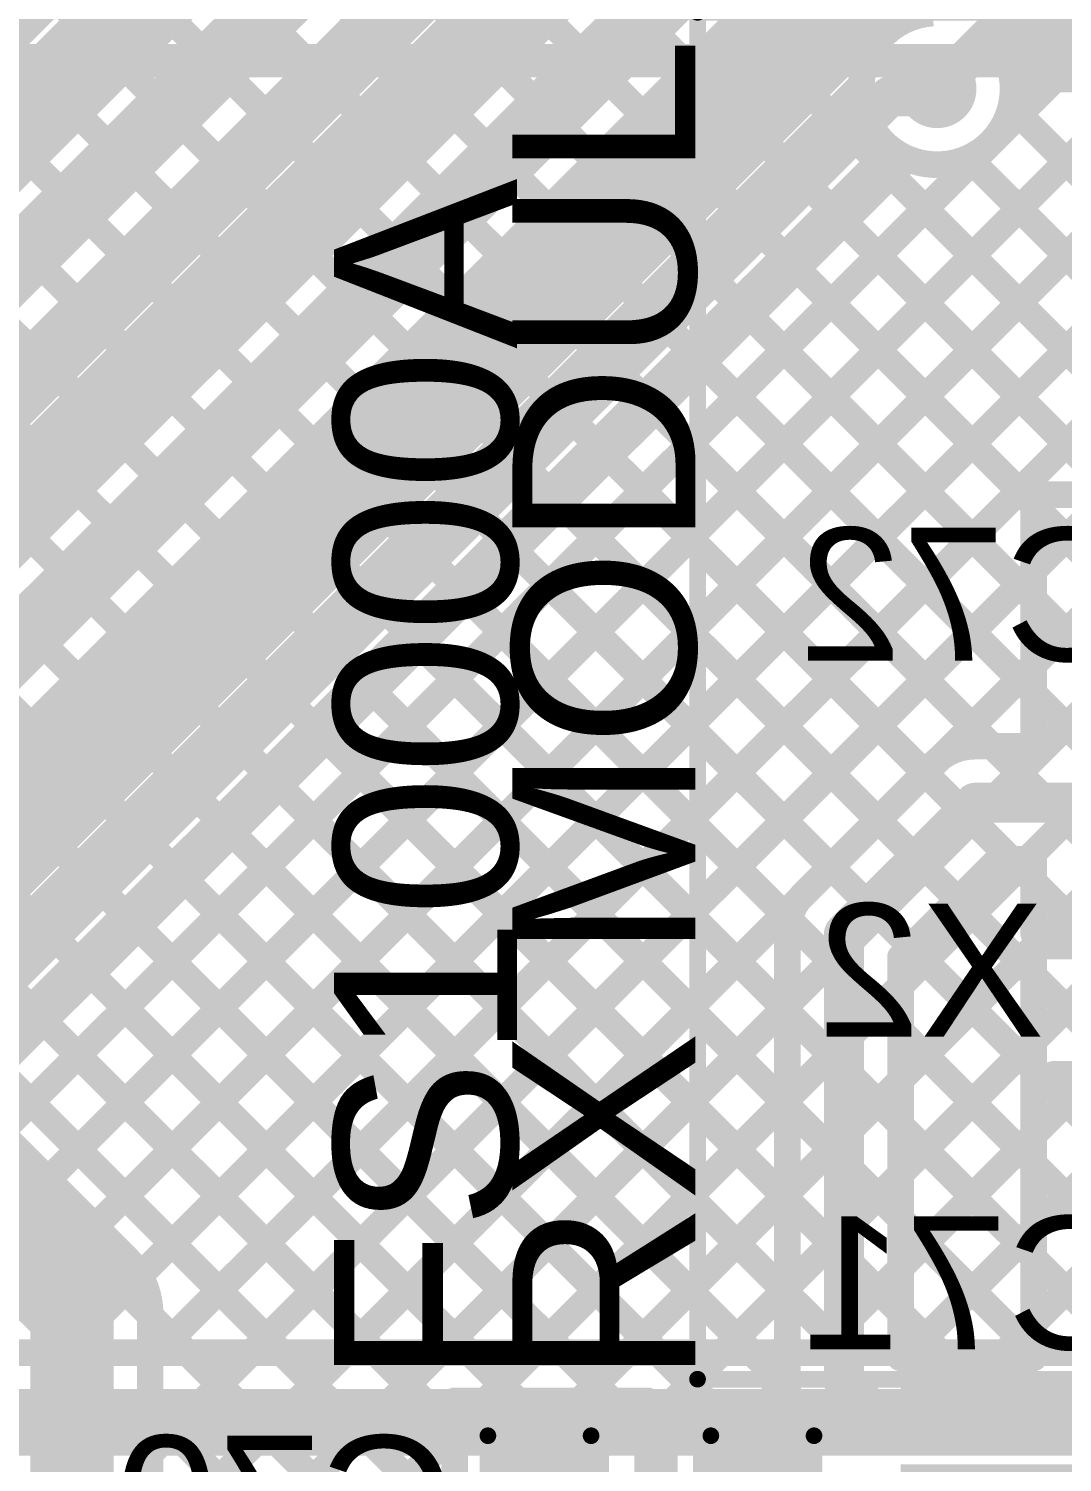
# Model space of a CAD drawing. Header units: millimetres. Extents: x 0 to 214, y 0 to 214.
# Drawn here: x 5.265 to 5.5756, y 3.217 to 3.6481 of the extents above; entities that cross this region are included whole.
import ezdxf

# ---------------------------------------------------------------- set-up
doc = ezdxf.new("R2010")
doc.units = ezdxf.units.MM
doc.header["$MEASUREMENT"] = 0
for name, color, linetype in [('BottomLayer', 5, 'Continuous'), ('BottomOverlay', 54, 'Continuous'), ('BottomPaste', 16, 'Continuous'), ('BottomSolder', 6, 'Continuous'), ('Mechanical1', 6, 'Continuous'), ('MultiLayer', 9, 'Continuous'), ('PadHoleLayer', 156, 'Continuous'), ('TopLayer', 1, 'Continuous'), ('TopOverlay', 2, 'Continuous'), ('TopSolder', 216, 'Continuous'), ('ViaHoleLayer', 16, 'Continuous')]:
    doc.layers.add(name, color=color, linetype=linetype)
doc.styles.add('Arial', font='', dxfattribs={"height": 0.2})
doc.styles.get('Arial').set_extended_font_data('Arial')

# ---------------------------------------------------------------- blocks, each defined once
blk = doc.blocks.new('16_QSOP_B_6')
at = {"layer": 'BottomLayer'}
for points in [[(-0.0689, 0.08061), (-0.12598, 0.08061), (-0.12598, 0.09439), (-0.0689, 0.09439)], [(0.12598, 0.08061), (0.0689, 0.08061), (0.0689, 0.09439), (0.12598, 0.09439)], [(-0.0689, 0.05561), (-0.12598, 0.05561), (-0.12598, 0.06939), (-0.0689, 0.06939)], [(0.12598, 0.05561), (0.0689, 0.05561), (0.0689, 0.06939), (0.12598, 0.06939)], [(-0.0689, 0.03061), (-0.12598, 0.03061), (-0.12598, 0.04439), (-0.0689, 0.04439)], [(0.12598, 0.03061), (0.0689, 0.03061), (0.0689, 0.04439), (0.12598, 0.04439)], [(-0.0689, 0.00561), (-0.12598, 0.00561), (-0.12598, 0.01939), (-0.0689, 0.01939)], [(0.12598, 0.00561), (0.0689, 0.00561), (0.0689, 0.01939), (0.12598, 0.01939)], [(-0.0689, -0.01939), (-0.12598, -0.01939), (-0.12598, -0.00561), (-0.0689, -0.00561)], [(0.12598, -0.01939), (0.0689, -0.01939), (0.0689, -0.00561), (0.12598, -0.00561)], [(-0.0689, -0.04439), (-0.12598, -0.04439), (-0.12598, -0.03061), (-0.0689, -0.03061)], [(0.12598, -0.04439), (0.0689, -0.04439), (0.0689, -0.03061), (0.12598, -0.03061)], [(-0.0689, -0.06939), (-0.12598, -0.06939), (-0.12598, -0.05561), (-0.0689, -0.05561)], [(0.12598, -0.06939), (0.0689, -0.06939), (0.0689, -0.05561), (0.12598, -0.05561)], [(-0.0689, -0.09439), (-0.12598, -0.09439), (-0.12598, -0.08061), (-0.0689, -0.08061)], [(0.12598, -0.09439), (0.0689, -0.09439), (0.0689, -0.08061), (0.12598, -0.08061)]]:
    blk.add_hatch(color=5, dxfattribs=at).paths.add_polyline_path(points)
at = {"layer": 'BottomPaste'}
for points in [[(-0.0689, 0.08061), (-0.12598, 0.08061), (-0.12598, 0.09439), (-0.0689, 0.09439)], [(0.12598, 0.08061), (0.0689, 0.08061), (0.0689, 0.09439), (0.12598, 0.09439)], [(-0.0689, 0.05561), (-0.12598, 0.05561), (-0.12598, 0.06939), (-0.0689, 0.06939)], [(0.12598, 0.05561), (0.0689, 0.05561), (0.0689, 0.06939), (0.12598, 0.06939)], [(-0.0689, 0.03061), (-0.12598, 0.03061), (-0.12598, 0.04439), (-0.0689, 0.04439)], [(0.12598, 0.03061), (0.0689, 0.03061), (0.0689, 0.04439), (0.12598, 0.04439)], [(-0.0689, 0.00561), (-0.12598, 0.00561), (-0.12598, 0.01939), (-0.0689, 0.01939)], [(0.12598, 0.00561), (0.0689, 0.00561), (0.0689, 0.01939), (0.12598, 0.01939)], [(-0.0689, -0.01939), (-0.12598, -0.01939), (-0.12598, -0.00561), (-0.0689, -0.00561)], [(0.12598, -0.01939), (0.0689, -0.01939), (0.0689, -0.00561), (0.12598, -0.00561)], [(-0.0689, -0.04439), (-0.12598, -0.04439), (-0.12598, -0.03061), (-0.0689, -0.03061)], [(0.12598, -0.04439), (0.0689, -0.04439), (0.0689, -0.03061), (0.12598, -0.03061)], [(-0.0689, -0.06939), (-0.12598, -0.06939), (-0.12598, -0.05561), (-0.0689, -0.05561)], [(0.12598, -0.06939), (0.0689, -0.06939), (0.0689, -0.05561), (0.12598, -0.05561)], [(-0.0689, -0.09439), (-0.12598, -0.09439), (-0.12598, -0.08061), (-0.0689, -0.08061)], [(0.12598, -0.09439), (0.0689, -0.09439), (0.0689, -0.08061), (0.12598, -0.08061)]]:
    blk.add_hatch(color=16, dxfattribs=at).paths.add_polyline_path(points)
at = {"layer": 'BottomSolder'}
for points in [[(-0.0649, 0.07661), (-0.12998, 0.07661), (-0.12998, 0.09839), (-0.0649, 0.09839)], [(0.12998, 0.07661), (0.0649, 0.07661), (0.0649, 0.09839), (0.12998, 0.09839)], [(-0.0649, 0.05161), (-0.12998, 0.05161), (-0.12998, 0.07339), (-0.0649, 0.07339)], [(0.12998, 0.05161), (0.0649, 0.05161), (0.0649, 0.07339), (0.12998, 0.07339)], [(-0.0649, 0.02661), (-0.12998, 0.02661), (-0.12998, 0.04839), (-0.0649, 0.04839)], [(0.12998, 0.02661), (0.0649, 0.02661), (0.0649, 0.04839), (0.12998, 0.04839)], [(-0.0649, 0.00161), (-0.12998, 0.00161), (-0.12998, 0.02339), (-0.0649, 0.02339)], [(0.12998, 0.00161), (0.0649, 0.00161), (0.0649, 0.02339), (0.12998, 0.02339)], [(-0.0649, -0.02339), (-0.12998, -0.02339), (-0.12998, -0.00161), (-0.0649, -0.00161)], [(0.12998, -0.02339), (0.0649, -0.02339), (0.0649, -0.00161), (0.12998, -0.00161)], [(-0.0649, -0.04839), (-0.12998, -0.04839), (-0.12998, -0.02661), (-0.0649, -0.02661)], [(0.12998, -0.04839), (0.0649, -0.04839), (0.0649, -0.02661), (0.12998, -0.02661)], [(-0.0649, -0.07339), (-0.12998, -0.07339), (-0.12998, -0.05161), (-0.0649, -0.05161)], [(0.12998, -0.07339), (0.0649, -0.07339), (0.0649, -0.05161), (0.12998, -0.05161)], [(-0.0649, -0.09839), (-0.12998, -0.09839), (-0.12998, -0.07661), (-0.0649, -0.07661)], [(0.12998, -0.09839), (0.0649, -0.09839), (0.0649, -0.07661), (0.12998, -0.07661)]]:
    blk.add_hatch(color=6, dxfattribs=at).paths.add_polyline_path(points)
at = {"layer": 'BottomOverlay', "const_width": 0.005}
for points in [[(0.053, 0.099), (-0.053, 0.099)], [(0.053, -0.099), (-0.053, -0.099)]]:
    blk.add_lwpolyline(points, dxfattribs=at)
at = {"layer": 'BottomOverlay'}
for points, const_width in [([(-0.05425, 0.099, 1), (-0.05175, 0.099, 1)], 0.0025), ([(0.05175, 0.099, 1), (0.05425, 0.099, 1)], 0.0025), ([(-0.13476, -0.088, 1), (-0.13924, -0.088, 1)], 0.01), ([(-0.14174, -0.088, 1), (-0.13674, -0.088, 1)], 0.005), ([(-0.13726, -0.088, 1), (-0.13226, -0.088, 1)], 0.005), ([(-0.05425, -0.099, 1), (-0.05175, -0.099, 1)], 0.0025), ([(0.05175, -0.099, 1), (0.05425, -0.099, 1)], 0.0025)]:
    blk.add_lwpolyline(points, format="xyb", close=True, dxfattribs=dict(at, const_width=const_width))
blk = doc.blocks.new('C__0603_B_19')
at = {"layer": 'BottomLayer'}
for points in [[(-0.045, -0.0175), (-0.045, 0.0175), (-0.015, 0.0175), (-0.015, -0.0175)], [(0.015, -0.0175), (0.015, 0.0175), (0.045, 0.0175), (0.045, -0.0175)]]:
    blk.add_hatch(color=5, dxfattribs=at).paths.add_polyline_path(points)
at = {"layer": 'BottomPaste'}
for points in [[(-0.045, -0.0175), (-0.045, 0.0175), (-0.015, 0.0175), (-0.015, -0.0175)], [(0.015, -0.0175), (0.015, 0.0175), (0.045, 0.0175), (0.045, -0.0175)]]:
    blk.add_hatch(color=16, dxfattribs=at).paths.add_polyline_path(points)
at = {"layer": 'BottomSolder'}
for points in [[(-0.04736, -0.01986), (-0.04736, 0.01986), (-0.01264, 0.01986), (-0.01264, -0.01986)], [(0.01264, -0.01986), (0.01264, 0.01986), (0.04736, 0.01986), (0.04736, -0.01986)]]:
    blk.add_hatch(color=6, dxfattribs=at).paths.add_polyline_path(points)
at = {"layer": 'BottomOverlay', "const_width": 0.005}
for points in [[(-0.018, 0.021), (-0.049, 0.021)], [(-0.049, 0.021), (-0.049, -0.021)], [(0.049, 0.021), (0.018, 0.021)], [(0.049, 0.021), (0.049, -0.021)], [(-0.018, -0.021), (-0.049, -0.021)], [(0.049, -0.021), (0.018, -0.021)]]:
    blk.add_lwpolyline(points, dxfattribs=at)
at = {"layer": 'BottomOverlay', "const_width": 0.0025}
for points in [[(-0.05025, 0.021, 1), (-0.04775, 0.021, 1)], [(-0.05025, 0.021, 1), (-0.04775, 0.021, 1)], [(-0.01925, 0.021, 1), (-0.01675, 0.021, 1)], [(0.01675, 0.021, 1), (0.01925, 0.021, 1)], [(0.04775, 0.021, 1), (0.05025, 0.021, 1)], [(0.04775, 0.021, 1), (0.05025, 0.021, 1)], [(-0.05025, -0.021, 1), (-0.04775, -0.021, 1)], [(-0.05025, -0.021, 1), (-0.04775, -0.021, 1)], [(-0.01925, -0.021, 1), (-0.01675, -0.021, 1)], [(0.01675, -0.021, 1), (0.01925, -0.021, 1)], [(0.04775, -0.021, 1), (0.05025, -0.021, 1)], [(0.04775, -0.021, 1), (0.05025, -0.021, 1)]]:
    blk.add_lwpolyline(points, format="xyb", close=True, dxfattribs=at)
blk = doc.blocks.new('DW254W_11_04_85_85')
at = {"layer": 'BottomLayer'}
h = blk.add_hatch(color=5, dxfattribs=at)
edge = h.paths.add_edge_path()
edge.add_arc((0, 0), 0.03937, 0, 360)
h = blk.add_hatch(color=5, dxfattribs=at)
edge = h.paths.add_edge_path()
edge.add_arc((0.1, 0), 0.03937, 0, 360)
h = blk.add_hatch(color=5, dxfattribs=at)
edge = h.paths.add_edge_path()
edge.add_arc((0.2, 0), 0.03937, 0, 360)
h = blk.add_hatch(color=5, dxfattribs=at)
edge = h.paths.add_edge_path()
edge.add_arc((0.3, 0), 0.03937, 0, 360)
at = {"layer": 'BottomSolder'}
h = blk.add_hatch(color=6, dxfattribs=at)
edge = h.paths.add_edge_path()
edge.add_arc((0, 0), 0.04337, 0, 360)
h = blk.add_hatch(color=6, dxfattribs=at)
edge = h.paths.add_edge_path()
edge.add_arc((0.1, 0), 0.04337, 0, 360)
h = blk.add_hatch(color=6, dxfattribs=at)
edge = h.paths.add_edge_path()
edge.add_arc((0.2, 0), 0.04337, 0, 360)
h = blk.add_hatch(color=6, dxfattribs=at)
edge = h.paths.add_edge_path()
edge.add_arc((0.3, 0), 0.04337, 0, 360)
at = {"layer": 'MultiLayer'}
h = blk.add_hatch(color=9, dxfattribs=at)
edge = h.paths.add_edge_path()
edge.add_arc((0, 0), 0.03937, 0, 360)
h = blk.add_hatch(color=9, dxfattribs=at)
edge = h.paths.add_edge_path()
edge.add_arc((0.1, 0), 0.03937, 0, 360)
h = blk.add_hatch(color=9, dxfattribs=at)
edge = h.paths.add_edge_path()
edge.add_arc((0.2, 0), 0.03937, 0, 360)
h = blk.add_hatch(color=9, dxfattribs=at)
edge = h.paths.add_edge_path()
edge.add_arc((0.3, 0), 0.03937, 0, 360)
at = {"layer": 'PadHoleLayer'}
h = blk.add_hatch(color=156, dxfattribs=at)
edge = h.paths.add_edge_path()
edge.add_arc((0, 0), 0.02008, 0, 360)
h = blk.add_hatch(color=156, dxfattribs=at)
edge = h.paths.add_edge_path()
edge.add_arc((0.1, 0), 0.02008, 0, 360)
h = blk.add_hatch(color=156, dxfattribs=at)
edge = h.paths.add_edge_path()
edge.add_arc((0.2, 0), 0.02008, 0, 360)
h = blk.add_hatch(color=156, dxfattribs=at)
edge = h.paths.add_edge_path()
edge.add_arc((0.3, 0), 0.02008, 0, 360)
at = {"layer": 'TopLayer'}
h = blk.add_hatch(color=1, dxfattribs=at)
edge = h.paths.add_edge_path()
edge.add_arc((0, 0), 0.03937, 0, 360)
h = blk.add_hatch(color=1, dxfattribs=at)
edge = h.paths.add_edge_path()
edge.add_arc((0.1, 0), 0.03937, 0, 360)
h = blk.add_hatch(color=1, dxfattribs=at)
edge = h.paths.add_edge_path()
edge.add_arc((0.2, 0), 0.03937, 0, 360)
h = blk.add_hatch(color=1, dxfattribs=at)
edge = h.paths.add_edge_path()
edge.add_arc((0.3, 0), 0.03937, 0, 360)
at = {"layer": 'TopSolder'}
h = blk.add_hatch(color=216, dxfattribs=at)
edge = h.paths.add_edge_path()
edge.add_arc((0, 0), 0.04337, 0, 360)
h = blk.add_hatch(color=216, dxfattribs=at)
edge = h.paths.add_edge_path()
edge.add_arc((0.1, 0), 0.04337, 0, 360)
h = blk.add_hatch(color=216, dxfattribs=at)
edge = h.paths.add_edge_path()
edge.add_arc((0.2, 0), 0.04337, 0, 360)
h = blk.add_hatch(color=216, dxfattribs=at)
edge = h.paths.add_edge_path()
edge.add_arc((0.3, 0), 0.04337, 0, 360)
at = {"layer": 'TopOverlay'}
for points, const_width in [([(-0.03629, 0.039, 1), (-0.04971, 0.039, 1)], 0.005), ([(-0.05096, 0.039, 1), (-0.04846, 0.039, 1)], 0.0025), ([(-0.03754, 0.039, 1), (-0.03504, 0.039, 1)], 0.0025), ([(-0.05825, 0.013, 1), (-0.05575, 0.013, 1)], 0.0025), ([(-0.05825, 0.013, 1), (-0.05575, 0.013, 1)], 0.0025), ([(-0.04925, 0.013, 1), (-0.04675, 0.013, 1)], 0.0025), ([(0.33875, 0.011, 1), (0.34125, 0.011, 1)], 0.0025), ([(0.35275, 0.011, 1), (0.35525, 0.011, 1)], 0.0025), ([(0.35275, 0.011, 1), (0.35525, 0.011, 1)], 0.0025), ([(-0.05825, -0.383, 1), (-0.05575, -0.383, 1)], 0.0025), ([(-0.05825, -0.383, 1), (-0.05575, -0.383, 1)], 0.0025), ([(0.35275, -0.383, 1), (0.35525, -0.383, 1)], 0.0025), ([(0.35275, -0.383, 1), (0.35525, -0.383, 1)], 0.0025)]:
    blk.add_lwpolyline(points, format="xyb", close=True, dxfattribs=dict(at, const_width=const_width))
at = {"layer": 'TopOverlay', "const_width": 0.005}
for points in [[(-0.048, 0.013), (-0.057, 0.013)], [(-0.057, -0.383), (-0.057, 0.013)], [(0.354, 0.011), (0.34, 0.011)], [(0.354, -0.383), (0.354, 0.011)], [(0.354, -0.383), (-0.057, -0.383)]]:
    blk.add_lwpolyline(points, dxfattribs=at)

msp = doc.modelspace()

# ---------------------------------------------------------------- hatches: boundary and pattern name
at = {"layer": 'BottomLayer'}
h = msp.add_hatch(color=5, dxfattribs=at)
edge = h.paths.add_edge_path()
edge.add_arc((5.538, 3.63), 0.01181, 0, 360)
at = {"layer": 'BottomSolder'}
h = msp.add_hatch(color=6, dxfattribs=at)
edge = h.paths.add_edge_path()
edge.add_arc((5.538, 3.63), 0.00991, 0, 360)
at = {"layer": 'TopLayer'}
h = msp.add_hatch(color=1, dxfattribs=at)
edge = h.paths.add_edge_path()
edge.add_arc((5.538, 3.63), 0.01181, 0, 360)
at = {"layer": 'TopSolder'}
h = msp.add_hatch(color=216, dxfattribs=at)
edge = h.paths.add_edge_path()
edge.add_arc((5.538, 3.63), 0.00991, 0, 360)
at = {"layer": 'ViaHoleLayer'}
h = msp.add_hatch(color=16, dxfattribs=at)
edge = h.paths.add_edge_path()
edge.add_arc((5.538, 3.63), 0.00591, 0, 360)

# ---------------------------------------------------------------- linework, layer by layer
at = {"layer": 'BottomLayer'}
for points, const_width in [([(5.15913, 3.9975), (5.51722, 3.63941)], 0.008), ([(5.00485, 3.3755), (5.59556, 3.96621)], 0.008), ([(5.03313, 3.3755), (5.6097, 3.95207)], 0.008), ([(5.06142, 3.3755), (5.62384, 3.93793)], 0.008), ([(5.20039, 3.92796), (5.62035, 3.508)], 0.008), ([(5.0897, 3.3755), (5.63798, 3.92378)], 0.008), ([(5.11798, 3.3755), (5.65255, 3.91007)], 0.008), ([(5.14627, 3.3755), (5.67727, 3.9065)], 0.008), ([(5.19387, 3.9062), (5.59206, 3.508)], 0.008), ([(5.18015, 3.89163), (5.567, 3.50478)], 0.008), ([(5.15959, 3.8839), (5.567, 3.47649)], 0.008), ([(5.13622, 3.87899), (5.567, 3.44821)], 0.008), ([(5.12208, 3.86485), (5.55459, 3.43234)], 0.008), ([(5.10778, 3.85086), (5.5343, 3.42434)], 0.008), ([(4.74482, 3.84613), (5.393, 3.19794)], 0.008), ([(4.7731, 3.84613), (5.393, 3.22623)], 0.008), ([(4.80139, 3.84613), (5.41201, 3.2355)], 0.008), ([(4.82967, 3.84613), (5.4403, 3.2355)], 0.008), ([(4.85795, 3.84613), (5.47158, 3.2325)], 0.008), ([(4.88624, 3.84613), (5.49309, 3.23928)], 0.008), ([(4.91452, 3.84613), (5.493, 3.26765)], 0.008), ([(4.94281, 3.84613), (5.493, 3.29594)], 0.008), ([(4.97109, 3.84613), (5.493, 3.32422)], 0.008), ([(4.99938, 3.84613), (5.493, 3.3525)], 0.008), ([(5.02766, 3.84613), (5.49354, 3.38025)], 0.008), ([(5.05594, 3.84613), (5.50602, 3.39606)], 0.008), ([(5.08423, 3.84613), (5.52016, 3.4102)], 0.008), ([(5.17455, 3.3755), (5.64325, 3.8442)], 0.008), ([(5.19954, 3.3722), (5.64918, 3.82184)], 0.008), ([(5.21419, 3.35857), (5.66314, 3.80752)], 0.008), ([(5.538, 3.63), (5.558, 3.65)], 0.012), ([(5.558, 3.65), (5.985, 3.65)], 0.012), ([(5.22833, 3.34443), (5.51523, 3.63132)], 0.008), ([(5.25662, 3.31615), (5.57347, 3.633)], 0.008), ([(5.27076, 3.302), (5.60176, 3.633)], 0.008), ([(5.2849, 3.28786), (5.63004, 3.633)], 0.008), ([(5.29844, 3.27312), (5.65833, 3.633)], 0.008), ([(5.3015, 3.24789), (5.68661, 3.633)], 0.008), ([(5.56078, 3.62873), (5.56504, 3.633)], 0.008), ([(5.56504, 3.633), (5.81054, 3.633)], 0.008), ([(5.56019, 3.62472), (5.65534, 3.52958)], 0.008), ([(5.24248, 3.33029), (5.5241, 3.61191)], 0.008), ([(5.54741, 3.60922), (5.64863, 3.508)], 0.008), ([(5.567, 3.508), (5.65534, 3.508)], 0.008), ([(5.567, 3.43234), (5.567, 3.508)], 0.008), ([(5.3015, 3.2196), (5.567, 3.4851)], 0.008), ([(5.53906, 3.42888), (5.567, 3.45682)], 0.008), ([(5.54934, 3.43234), (5.567, 3.43234)], 0.008), ([(5.498, 3.38804), (5.5373, 3.42734)], 0.008), ([(5.51, 3.376), (5.54934, 3.41534)], 0.012), ([(5.54934, 3.41534), (5.60866, 3.41534)], 0.012), ([(5.527, 3.36025), (5.56509, 3.39834)], 0.008), ([(5.527, 3.36896), (5.55638, 3.39834)], 0.008), ([(5.55638, 3.39834), (5.567, 3.39834)], 0.008), ([(5.5603, 3.39834), (5.567, 3.39164)], 0.008), ([(5.567, 3.376), (5.567, 3.39834)], 0.008), ([(5.3015, 3.19132), (5.49646, 3.38628)], 0.008), ([(5.5442, 3.38616), (5.567, 3.36336)], 0.008), ([(5.493, 3.241), (5.493, 3.376)], 0.008), ([(5.51, 3.241), (5.51, 3.376)], 0.012), ([(5.567, 3.376), (5.64968, 3.376)], 0.008), ([(5.56703, 3.372), (5.57103, 3.376)], 0.008), ([(5.527, 3.33197), (5.567, 3.37197)], 0.008), ([(5.53006, 3.37202), (5.567, 3.33507)], 0.008), ([(5.567, 3.24839), (5.567, 3.372)], 0.008), ([(5.56907, 3.37225), (5.64825, 3.37225)], 0.008), ([(5.20416, 3.3686), (5.2946, 3.27816)], 0.008), ([(5.527, 3.24839), (5.527, 3.36896)], 0.008), ([(5.18753, 3.352), (5.278, 3.26153)], 0.025), ([(5.3015, 3.16304), (5.493, 3.35454)], 0.008), ([(5.527, 3.34679), (5.567, 3.30679)], 0.008), ([(5.527, 3.30368), (5.567, 3.34368)], 0.008), ([(5.57307, 3.33266), (5.60866, 3.33266)], 0.01), ([(5.40225, 3.2355), (5.493, 3.32625)], 0.008), ([(5.527, 3.3185), (5.567, 3.2785)], 0.008), ([(5.527, 3.2754), (5.567, 3.3154)], 0.008), ([(5.43053, 3.2355), (5.493, 3.29797)], 0.008), ([(5.527, 3.29022), (5.567, 3.25022)], 0.008), ([(5.52828, 3.24839), (5.567, 3.28711)], 0.008), ([(5.278, 2.92914), (5.278, 3.26153)], 0.025), ([(5.451, 3.22768), (5.493, 3.26968)], 0.008), ([(5.3015, 2.92914), (5.3015, 3.26153)], 0.008), ([(5.3015, 3.26116), (5.38016, 3.1825)], 0.008), ([(5.527, 3.26194), (5.54055, 3.24839)], 0.008), ([(5.55656, 3.24839), (5.567, 3.25883)], 0.008), ([(5.527, 3.24839), (5.567, 3.24839)], 0.008), ([(5.51, 3.241), (5.5205, 3.2305)], 0.012), ([(5.4841, 3.2325), (5.493, 3.2414)], 0.008), ([(5.393, 3.2355), (5.451, 3.2355)], 0.008), ([(5.393, 3.18583), (5.393, 3.2355)], 0.008), ([(5.451, 3.18583), (5.451, 3.2355)], 0.008), ([(5.3015, 3.23288), (5.34957, 3.1848)], 0.008), ([(5.422, 3.204), (5.422, 3.2315)], 0.01), ([(5.456, 3.2325), (5.49528, 3.2325)], 0.008), ([(5.456, 3.18283), (5.456, 3.2325)], 0.008), ([(5.5205, 3.2305), (5.55956, 3.2305)], 0.012), ([(5.35144, 3.1847), (5.393, 3.22625)], 0.008), ([(5.451, 3.2248), (5.456, 3.2198)], 0.008)]:
    msp.add_lwpolyline(points, dxfattribs=dict(at, const_width=const_width))
at = {"layer": 'BottomLayer', "const_width": 0.008}
for points in [[(5.56078, 3.62873, -2.236529), (5.53673, 3.65278)], [(5.5373, 3.42734, -0.199327), (5.54934, 3.43234)], [(5.53732, 3.42736, -0.198912), (5.54934, 3.43234)], [(5.493, 3.376, -0.199327), (5.498, 3.38804)], [(5.493, 3.376, -0.198912), (5.49798, 3.38802)], [(5.2946, 3.27816, -0.199188), (5.3015, 3.26153)], [(5.29462, 3.27815, -0.198912), (5.3015, 3.26153)], [(5.49528, 3.2325, -0.131658), (5.493, 3.241)], [(5.49528, 3.2325, -0.131658), (5.493, 3.241)]]:
    msp.add_lwpolyline(points, format="xyb", dxfattribs=at)
at = {"layer": 'BottomLayer'}
for points, const_width in [([(5.555, 3.65, 1), (5.561, 3.65, 1)], 0.006), ([(5.555, 3.65, 1), (5.561, 3.65, 1)], 0.006), ([(5.51522, 3.63941, 1), (5.51922, 3.63941, 1)], 0.004), ([(5.51323, 3.63132, 1), (5.51723, 3.63132, 1)], 0.004), ([(5.535, 3.63, 1), (5.541, 3.63, 1)], 0.006), ([(5.56304, 3.633, 1), (5.56704, 3.633, 1)], 0.004), ([(5.56304, 3.633, 1), (5.56704, 3.633, 1)], 0.004), ([(5.57147, 3.633, 1), (5.57547, 3.633, 1)], 0.004), ([(5.55878, 3.62873, 1), (5.56278, 3.62873, 1)], 0.004), ([(5.55878, 3.62873, 1), (5.56278, 3.62873, 1)], 0.004), ([(5.55819, 3.62472, 1), (5.56219, 3.62472, 1)], 0.004), ([(5.5221, 3.61191, 1), (5.5261, 3.61191, 1)], 0.004), ([(5.54541, 3.60922, 1), (5.54941, 3.60922, 1)], 0.004), ([(5.565, 3.508, 1), (5.569, 3.508, 1)], 0.004), ([(5.565, 3.508, 1), (5.569, 3.508, 1)], 0.004), ([(5.565, 3.50478, 1), (5.569, 3.50478, 1)], 0.004), ([(5.565, 3.4851, 1), (5.569, 3.4851, 1)], 0.004), ([(5.565, 3.47649, 1), (5.569, 3.47649, 1)], 0.004), ([(5.565, 3.45682, 1), (5.569, 3.45682, 1)], 0.004), ([(5.565, 3.44821, 1), (5.569, 3.44821, 1)], 0.004), ([(5.54734, 3.43234, 1), (5.55134, 3.43234, 1)], 0.004), ([(5.54734, 3.43234, 1), (5.55134, 3.43234, 1)], 0.004), ([(5.54734, 3.43234, 1), (5.55134, 3.43234, 1)], 0.004), ([(5.55259, 3.43234, 1), (5.55659, 3.43234, 1)], 0.004), ([(5.565, 3.43234, 1), (5.569, 3.43234, 1)], 0.004), ([(5.565, 3.43234, 1), (5.569, 3.43234, 1)], 0.004), ([(5.53706, 3.42888, 1), (5.54106, 3.42888, 1)], 0.004), ([(5.5323, 3.42434, 1), (5.5363, 3.42434, 1)], 0.004), ([(5.5353, 3.42734, 1), (5.5393, 3.42734, 1)], 0.004), ([(5.5353, 3.42734, 1), (5.5393, 3.42734, 1)], 0.004), ([(5.53532, 3.42736, 1), (5.53932, 3.42736, 1)], 0.004), ([(5.54634, 3.41534, 1), (5.55234, 3.41534, 1)], 0.006), ([(5.54634, 3.41534, 1), (5.55234, 3.41534, 1)], 0.006), ([(5.51816, 3.4102, 1), (5.52216, 3.4102, 1)], 0.004), ([(5.55438, 3.39834, 1), (5.55838, 3.39834, 1)], 0.004), ([(5.55438, 3.39834, 1), (5.55838, 3.39834, 1)], 0.004), ([(5.5583, 3.39834, 1), (5.5623, 3.39834, 1)], 0.004), ([(5.56309, 3.39834, 1), (5.56709, 3.39834, 1)], 0.004), ([(5.565, 3.39834, 1), (5.569, 3.39834, 1)], 0.004), ([(5.565, 3.39834, 1), (5.569, 3.39834, 1)], 0.004), ([(5.50402, 3.39606, 1), (5.50802, 3.39606, 1)], 0.004), ([(5.565, 3.39164, 1), (5.569, 3.39164, 1)], 0.004), ([(5.49446, 3.38628, 1), (5.49846, 3.38628, 1)], 0.004), ([(5.49598, 3.38802, 1), (5.49998, 3.38802, 1)], 0.004), ([(5.496, 3.38804, 1), (5.5, 3.38804, 1)], 0.004), ([(5.496, 3.38804, 1), (5.5, 3.38804, 1)], 0.004), ([(5.5422, 3.38616, 1), (5.5462, 3.38616, 1)], 0.004), ([(5.49154, 3.38025, 1), (5.49554, 3.38025, 1)], 0.004), ([(5.491, 3.376, 1), (5.495, 3.376, 1)], 0.004), ([(5.491, 3.376, 1), (5.495, 3.376, 1)], 0.004), ([(5.491, 3.376, 1), (5.495, 3.376, 1)], 0.004), ([(5.507, 3.376, 1), (5.513, 3.376, 1)], 0.006), ([(5.507, 3.376, 1), (5.513, 3.376, 1)], 0.006), ([(5.565, 3.376, 1), (5.569, 3.376, 1)], 0.004), ([(5.565, 3.376, 1), (5.569, 3.376, 1)], 0.004), ([(5.56903, 3.376, 1), (5.57303, 3.376, 1)], 0.004), ([(5.52806, 3.37202, 1), (5.53206, 3.37202, 1)], 0.004), ([(5.565, 3.372, 1), (5.569, 3.372, 1)], 0.004), ([(5.565, 3.37197, 1), (5.569, 3.37197, 1)], 0.004), ([(5.56503, 3.372, 1), (5.56903, 3.372, 1)], 0.004), ([(5.56707, 3.37225, 1), (5.57107, 3.37225, 1)], 0.004), ([(5.525, 3.36896, 1), (5.529, 3.36896, 1)], 0.004), ([(5.525, 3.36896, 1), (5.529, 3.36896, 1)], 0.004), ([(5.565, 3.36336, 1), (5.569, 3.36336, 1)], 0.004), ([(5.525, 3.36025, 1), (5.529, 3.36025, 1)], 0.004), ([(5.491, 3.35454, 1), (5.495, 3.35454, 1)], 0.004), ([(5.491, 3.3525, 1), (5.495, 3.3525, 1)], 0.004), ([(5.525, 3.34679, 1), (5.529, 3.34679, 1)], 0.004), ([(5.565, 3.34368, 1), (5.569, 3.34368, 1)], 0.004), ([(5.565, 3.33507, 1), (5.569, 3.33507, 1)], 0.004), ([(5.57057, 3.33266, 1), (5.57557, 3.33266, 1)], 0.005), ([(5.525, 3.33197, 1), (5.529, 3.33197, 1)], 0.004), ([(5.491, 3.32625, 1), (5.495, 3.32625, 1)], 0.004), ([(5.491, 3.32422, 1), (5.495, 3.32422, 1)], 0.004), ([(5.525, 3.3185, 1), (5.529, 3.3185, 1)], 0.004), ([(5.565, 3.3154, 1), (5.569, 3.3154, 1)], 0.004), ([(5.525, 3.30368, 1), (5.529, 3.30368, 1)], 0.004), ([(5.565, 3.30679, 1), (5.569, 3.30679, 1)], 0.004), ([(5.26876, 3.302, 1), (5.27276, 3.302, 1)], 0.004), ([(5.491, 3.29797, 1), (5.495, 3.29797, 1)], 0.004), ([(5.491, 3.29594, 1), (5.495, 3.29594, 1)], 0.004), ([(5.525, 3.29022, 1), (5.529, 3.29022, 1)], 0.004), ([(5.2829, 3.28786, 1), (5.2869, 3.28786, 1)], 0.004), ([(5.565, 3.28711, 1), (5.569, 3.28711, 1)], 0.004), ([(5.2926, 3.27816, 1), (5.2966, 3.27816, 1)], 0.004), ([(5.2926, 3.27816, 1), (5.2966, 3.27816, 1)], 0.004), ([(5.29262, 3.27815, 1), (5.29662, 3.27815, 1)], 0.004), ([(5.565, 3.2785, 1), (5.569, 3.2785, 1)], 0.004), ([(5.29644, 3.27312, 1), (5.30044, 3.27312, 1)], 0.004), ([(5.525, 3.2754, 1), (5.529, 3.2754, 1)], 0.004), ([(5.27175, 3.26153, 1), (5.28425, 3.26153, 1)], 0.0125), ([(5.27175, 3.26153, 1), (5.28425, 3.26153, 1)], 0.0125), ([(5.491, 3.26968, 1), (5.495, 3.26968, 1)], 0.004), ([(5.491, 3.26765, 1), (5.495, 3.26765, 1)], 0.004), ([(5.2995, 3.26153, 1), (5.3035, 3.26153, 1)], 0.004), ([(5.2995, 3.26153, 1), (5.3035, 3.26153, 1)], 0.004), ([(5.2995, 3.26153, 1), (5.3035, 3.26153, 1)], 0.004), ([(5.2995, 3.26116, 1), (5.3035, 3.26116, 1)], 0.004), ([(5.525, 3.26194, 1), (5.529, 3.26194, 1)], 0.004), ([(5.565, 3.25883, 1), (5.569, 3.25883, 1)], 0.004), ([(5.2995, 3.24789, 1), (5.3035, 3.24789, 1)], 0.004), ([(5.525, 3.24839, 1), (5.529, 3.24839, 1)], 0.004), ([(5.525, 3.24839, 1), (5.529, 3.24839, 1)], 0.004), ([(5.52628, 3.24839, 1), (5.53028, 3.24839, 1)], 0.004), ([(5.53855, 3.24839, 1), (5.54255, 3.24839, 1)], 0.004), ([(5.55456, 3.24839, 1), (5.55856, 3.24839, 1)], 0.004), ([(5.565, 3.25022, 1), (5.569, 3.25022, 1)], 0.004), ([(5.565, 3.24839, 1), (5.569, 3.24839, 1)], 0.004), ([(5.565, 3.24839, 1), (5.569, 3.24839, 1)], 0.004), ([(5.507, 3.241, 1), (5.513, 3.241, 1)], 0.006), ([(5.507, 3.241, 1), (5.513, 3.241, 1)], 0.006), ([(5.491, 3.2414, 1), (5.495, 3.2414, 1)], 0.004), ([(5.491, 3.241, 1), (5.495, 3.241, 1)], 0.004), ([(5.491, 3.241, 1), (5.495, 3.241, 1)], 0.004), ([(5.491, 3.241, 1), (5.495, 3.241, 1)], 0.004), ([(5.49109, 3.23928, 1), (5.49509, 3.23928, 1)], 0.004), ([(5.391, 3.2355, 1), (5.395, 3.2355, 1)], 0.004), ([(5.391, 3.2355, 1), (5.395, 3.2355, 1)], 0.004), ([(5.40025, 3.2355, 1), (5.40425, 3.2355, 1)], 0.004), ([(5.41001, 3.2355, 1), (5.41401, 3.2355, 1)], 0.004), ([(5.42853, 3.2355, 1), (5.43253, 3.2355, 1)], 0.004), ([(5.4383, 3.2355, 1), (5.4423, 3.2355, 1)], 0.004), ([(5.449, 3.2355, 1), (5.453, 3.2355, 1)], 0.004), ([(5.449, 3.2355, 1), (5.453, 3.2355, 1)], 0.004), ([(5.2995, 3.23288, 1), (5.3035, 3.23288, 1)], 0.004), ([(5.4195, 3.2315, 1), (5.4245, 3.2315, 1)], 0.005), ([(5.454, 3.2325, 1), (5.458, 3.2325, 1)], 0.004), ([(5.454, 3.2325, 1), (5.458, 3.2325, 1)], 0.004), ([(5.46958, 3.2325, 1), (5.47358, 3.2325, 1)], 0.004), ([(5.4821, 3.2325, 1), (5.4861, 3.2325, 1)], 0.004), ([(5.49328, 3.2325, 1), (5.49728, 3.2325, 1)], 0.004), ([(5.49328, 3.2325, 1), (5.49728, 3.2325, 1)], 0.004), ([(5.49328, 3.2325, 1), (5.49728, 3.2325, 1)], 0.004), ([(5.5175, 3.2305, 1), (5.5235, 3.2305, 1)], 0.006), ([(5.5175, 3.2305, 1), (5.5235, 3.2305, 1)], 0.006), ([(5.55656, 3.2305, 1), (5.56256, 3.2305, 1)], 0.006), ([(5.391, 3.22625, 1), (5.395, 3.22625, 1)], 0.004), ([(5.391, 3.22623, 1), (5.395, 3.22623, 1)], 0.004), ([(5.449, 3.22768, 1), (5.453, 3.22768, 1)], 0.004), ([(5.449, 3.2248, 1), (5.453, 3.2248, 1)], 0.004), ([(5.2995, 3.2196, 1), (5.3035, 3.2196, 1)], 0.004), ([(5.454, 3.2198, 1), (5.458, 3.2198, 1)], 0.004)]:
    msp.add_lwpolyline(points, format="xyb", close=True, dxfattribs=dict(at, const_width=const_width))
at = {"layer": 'Mechanical1', "const_width": 0.01}
msp.add_lwpolyline([(5.209, 3.6385), (5.779, 3.6385)], dxfattribs=at)
at = {"layer": 'TopLayer'}
for points, const_width in [([(4.4315, 2.824), (5.589, 3.9815)], 0.02), ([(4.43868, 2.793), (5.626, 3.98032)], 0.02), ([(4.44387, 2.76), (5.47787, 3.794)], 0.02), ([(4.42967, 2.70762), (5.48805, 3.766)], 0.02), ([(4.40224, 2.642), (5.49924, 3.739)], 0.02), ([(4.40142, 2.603), (5.51042, 3.712)], 0.02), ([(4.3956, 2.559), (5.5216, 3.685)], 0.02), ([(4.28913, 2.42), (5.53013, 3.661)], 0.012), ([(5.19047, 3.25), (5.58447, 3.644)], 0.008), ([(5.21876, 3.25), (5.61276, 3.644)], 0.008), ([(5.24704, 3.25), (5.64104, 3.644)], 0.008), ([(5.27533, 3.25), (5.66933, 3.644)], 0.008), ([(5.30361, 3.25), (5.69761, 3.644)], 0.008), ([(5.3319, 3.25), (5.7259, 3.644)], 0.008), ([(5.36018, 3.25), (5.75418, 3.644)], 0.008), ([(5.38846, 3.25), (5.78246, 3.644)], 0.008), ([(5.41675, 3.25), (5.81075, 3.644)], 0.008), ([(5.55601, 3.644), (5.83373, 3.644)], 0.008), ([(5.5692, 3.644), (5.80123, 3.41197)], 0.008), ([(5.53578, 3.62778), (5.538, 3.63)], 0.012), ([(4.288, 2.392), (5.52378, 3.62778)], 0.012), ([(5.52378, 3.62778), (5.53578, 3.62778)], 0.012), ([(5.56019, 3.62472), (5.79983, 3.38509)], 0.008), ([(5.17, 3.24996), (5.52906, 3.60902)], 0.008), ([(5.54741, 3.60922), (5.81968, 3.33695)], 0.008), ([(5.44503, 3.25), (5.79932, 3.60428)], 0.008), ([(5.52419, 3.60415), (5.80604, 3.3223)], 0.008), ([(5.51005, 3.59001), (5.7989, 3.30117)], 0.008), ([(5.47332, 3.25), (5.80178, 3.57846)], 0.008), ([(5.49591, 3.57587), (5.82178, 3.25)], 0.008), ([(5.48177, 3.56173), (5.79349, 3.25)], 0.008), ([(5.5016, 3.25), (5.81269, 3.56109)], 0.008), ([(5.52989, 3.25), (5.82946, 3.54957)], 0.008), ([(5.46763, 3.54758), (5.76521, 3.25)], 0.008), ([(5.45348, 3.53344), (5.73693, 3.25)], 0.008), ([(5.43934, 3.5193), (5.70864, 3.25)], 0.008), ([(5.4252, 3.50516), (5.68036, 3.25)], 0.008), ([(5.41106, 3.49102), (5.65207, 3.25)], 0.008), ([(5.55817, 3.25), (5.79891, 3.49074)], 0.008), ([(5.39691, 3.47687), (5.62379, 3.25)], 0.008), ([(5.38277, 3.46273), (5.5955, 3.25)], 0.008), ([(5.36863, 3.44859), (5.56722, 3.25)], 0.008), ([(5.35449, 3.43445), (5.53894, 3.25)], 0.008), ([(5.34035, 3.4203), (5.51065, 3.25)], 0.008), ([(5.3262, 3.40616), (5.48237, 3.25)], 0.008), ([(5.31206, 3.39202), (5.45408, 3.25)], 0.008), ([(5.29792, 3.37788), (5.4258, 3.25)], 0.008), ([(5.28378, 3.36374), (5.39751, 3.25)], 0.008), ([(5.26964, 3.34959), (5.36923, 3.25)], 0.008), ([(5.25549, 3.33545), (5.34095, 3.25)], 0.008), ([(5.24135, 3.32131), (5.31266, 3.25)], 0.008), ([(5.22721, 3.30717), (5.28438, 3.25)], 0.008), ([(5.18791, 3.25), (5.491, 3.25)], 0.008), ([(5.491, 3.25), (5.82848, 3.25)], 0.008), ([(5.179, 3.229), (5.491, 3.229)], 0.02), ([(5.491, 3.229), (6.051, 3.229)], 0.02)]:
    msp.add_lwpolyline(points, dxfattribs=dict(at, const_width=const_width))
for points, const_width in [([(5.55401, 3.644, 1), (5.55801, 3.644, 1)], 0.004), ([(5.55401, 3.644, 1), (5.55801, 3.644, 1)], 0.004), ([(5.5672, 3.644, 1), (5.5712, 3.644, 1)], 0.004), ([(5.535, 3.63, 1), (5.541, 3.63, 1)], 0.006), ([(5.52078, 3.62778, 1), (5.52678, 3.62778, 1)], 0.006), ([(5.52078, 3.62778, 1), (5.52678, 3.62778, 1)], 0.006), ([(5.53278, 3.62778, 1), (5.53878, 3.62778, 1)], 0.006), ([(5.53278, 3.62778, 1), (5.53878, 3.62778, 1)], 0.006), ([(5.55881, 3.63, 1), (5.56281, 3.63, 1)], 0.004), ([(5.55881, 3.63, 1), (5.56281, 3.63, 1)], 0.004), ([(5.55819, 3.62472, 1), (5.56219, 3.62472, 1)], 0.004), ([(5.52706, 3.60902, 1), (5.53106, 3.60902, 1)], 0.004), ([(5.52706, 3.60902, 1), (5.53106, 3.60902, 1)], 0.004), ([(5.54541, 3.60922, 1), (5.54941, 3.60922, 1)], 0.004), ([(5.52219, 3.60415, 1), (5.52619, 3.60415, 1)], 0.004), ([(5.50805, 3.59001, 1), (5.51205, 3.59001, 1)], 0.004), ([(5.49391, 3.57587, 1), (5.49791, 3.57587, 1)], 0.004), ([(5.47977, 3.56173, 1), (5.48377, 3.56173, 1)], 0.004), ([(5.46563, 3.54758, 1), (5.46963, 3.54758, 1)], 0.004), ([(5.45148, 3.53344, 1), (5.45548, 3.53344, 1)], 0.004), ([(5.43734, 3.5193, 1), (5.44134, 3.5193, 1)], 0.004), ([(5.4232, 3.50516, 1), (5.4272, 3.50516, 1)], 0.004), ([(5.40906, 3.49102, 1), (5.41306, 3.49102, 1)], 0.004), ([(5.39491, 3.47687, 1), (5.39891, 3.47687, 1)], 0.004), ([(5.38077, 3.46273, 1), (5.38477, 3.46273, 1)], 0.004), ([(5.36663, 3.44859, 1), (5.37063, 3.44859, 1)], 0.004), ([(5.35249, 3.43445, 1), (5.35649, 3.43445, 1)], 0.004), ([(5.33835, 3.4203, 1), (5.34235, 3.4203, 1)], 0.004), ([(5.3242, 3.40616, 1), (5.3282, 3.40616, 1)], 0.004), ([(5.31006, 3.39202, 1), (5.31406, 3.39202, 1)], 0.004), ([(5.29592, 3.37788, 1), (5.29992, 3.37788, 1)], 0.004), ([(5.28178, 3.36374, 1), (5.28578, 3.36374, 1)], 0.004), ([(5.26764, 3.34959, 1), (5.27164, 3.34959, 1)], 0.004), ([(5.27333, 3.25, 1), (5.27733, 3.25, 1)], 0.004), ([(5.28238, 3.25, 1), (5.28638, 3.25, 1)], 0.004), ([(5.30161, 3.25, 1), (5.30561, 3.25, 1)], 0.004), ([(5.31066, 3.25, 1), (5.31466, 3.25, 1)], 0.004), ([(5.3299, 3.25, 1), (5.3339, 3.25, 1)], 0.004), ([(5.33895, 3.25, 1), (5.34295, 3.25, 1)], 0.004), ([(5.35818, 3.25, 1), (5.36218, 3.25, 1)], 0.004), ([(5.36723, 3.25, 1), (5.37123, 3.25, 1)], 0.004), ([(5.38646, 3.25, 1), (5.39046, 3.25, 1)], 0.004), ([(5.39551, 3.25, 1), (5.39951, 3.25, 1)], 0.004), ([(5.41475, 3.25, 1), (5.41875, 3.25, 1)], 0.004), ([(5.4238, 3.25, 1), (5.4278, 3.25, 1)], 0.004), ([(5.44303, 3.25, 1), (5.44703, 3.25, 1)], 0.004), ([(5.45208, 3.25, 1), (5.45608, 3.25, 1)], 0.004), ([(5.47132, 3.25, 1), (5.47532, 3.25, 1)], 0.004), ([(5.48037, 3.25, 1), (5.48437, 3.25, 1)], 0.004), ([(5.489, 3.25, 1), (5.493, 3.25, 1)], 0.004), ([(5.489, 3.25, 1), (5.493, 3.25, 1)], 0.004), ([(5.4996, 3.25, 1), (5.5036, 3.25, 1)], 0.004), ([(5.50865, 3.25, 1), (5.51265, 3.25, 1)], 0.004), ([(5.52789, 3.25, 1), (5.53189, 3.25, 1)], 0.004), ([(5.53694, 3.25, 1), (5.54094, 3.25, 1)], 0.004), ([(5.55617, 3.25, 1), (5.56017, 3.25, 1)], 0.004), ([(5.56522, 3.25, 1), (5.56922, 3.25, 1)], 0.004), ([(5.486, 3.229, 1), (5.496, 3.229, 1)], 0.01), ([(5.486, 3.229, 1), (5.496, 3.229, 1)], 0.01)]:
    msp.add_lwpolyline(points, format="xyb", close=True, dxfattribs=dict(at, const_width=const_width))
at = {"layer": 'TopLayer', "const_width": 0.008}
for points in [[(5.55601, 3.644, -0.166716), (5.56081, 3.63)], [(5.56081, 3.63, -0.537783), (5.52906, 3.60902)]]:
    msp.add_lwpolyline(points, format="xyb", dxfattribs=at)

# ---------------------------------------------------------------- block references
for name, p, rotation in [('DW254W_11_04_85_85', (5.849, 3.596), 270), ('16_QSOP_B_6', (5.657, 3.143), 180), ('C__0603_B_19', (5.452, 3.204), 180)]:
    msp.add_blockref(name, p, dxfattribs=dict(rotation=rotation))

# ---------------------------------------------------------------- texts
at = {"layer": 'BottomOverlay', "style": 'Arial', "text_generation_flag": 2}
for s, p in [('C72', (5.59885, 3.45801)), ('X2', (5.57032, 3.34501)), ('C71', (5.59965, 3.25101)), ('C70', (5.39332, 3.18501))]:
    msp.add_text(s, height=0.04, dxfattribs=at).set_placement(p)
at = {"layer": 'TopOverlay', "style": 'Arial'}
for s, p in [('RX MODULE', (5.46536, 3.24)), ('FS10000A', (5.41176, 3.24))]:
    msp.add_text(s, height=0.055, rotation=90, dxfattribs=at).set_placement(p)

doc.saveas('drawing.dxf')
